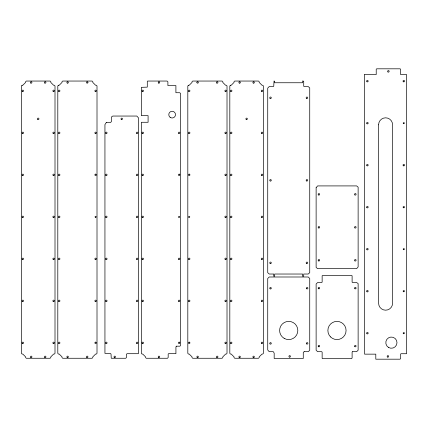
<?xml version="1.0" encoding="UTF-8"?>
<svg xmlns="http://www.w3.org/2000/svg" width="428" height="428" viewBox="0 0 428 428"><rect width="100%" height="100%" fill="white"/><g stroke="black" fill="none" stroke-linecap="round" stroke-linejoin="round"><path stroke-width="0.64" d="M316.126 187.651L316.126 267.393L317.613 268.661L356.642 268.661L358.129 266.922L358.129 187.18L356.642 185.913L317.613 185.913L316.126 187.651M364.597 74.552L364.597 354.149L375.8 354.149L375.8 359.188L400.041 359.188L400.581 358.648L400.581 354.149L400.999 353.726L406.6 353.726L406.6 74.552L400.581 74.552L400.581 69.176L400.078 68.812L376.72 68.812L376.217 69.176L376.217 74.552L364.597 74.552M378.598 124.816L378.598 303.185A6.998 6.998 0 0 0 385.601 310.188A6.998 6.998 0 0 0 392.599 303.185L392.599 124.816A6.998 6.998 0 0 0 385.601 117.812A6.998 6.998 0 0 0 378.598 124.816M196.901 82.278L196.88 82.47A0.728 0.728 0 0 0 198.319 82.615L198.341 82.422A0.728 0.728 0 0 0 196.901 82.278M106.315 122.499L104.94 124.575L104.94 353.362L110.536 353.528L111.029 354.1L111.237 358.263L125.704 358.263L126.404 357.658L126.404 354.384L126.982 353.699L138.201 353.699L138.538 353.362L138.538 117.951L136.832 116.047L112.751 116.047L111.398 117.047L111.398 121.638L110.515 122.499L106.315 122.499M302.885 80.983L302.591 82.754L274.69 82.754L274.69 81.315L274.032 80.983L273.749 86.146L273.332 86.584L269.217 86.584L267.73 88.114L267.73 272.673L269.217 274.027L273.749 274.027L273.749 276.183L274.69 276.183L274.69 274.027L302.591 274.027L302.591 276.183L303.714 276.183L303.714 274.027L308.246 274.027L309.733 272.673L309.733 87.927L308.246 86.584L304.131 86.584L303.714 86.194L303.714 81.379L302.885 80.983M176.432 346.182L175.924 346.851L175.924 353.683L168.53 353.683L168.177 354.042L168.177 357.482L167.535 358.263L146.242 358.263L145.541 357.562L145.541 356.861L142.738 354.063L142.043 354.063L141.342 353.362L141.342 122.274L148.088 122.274L148.088 115.656L141.342 115.656L141.342 87.344L147.291 87.135L147.291 81.395L147.639 81.047L167.054 81.047L167.894 81.828L167.894 85.584L175.903 85.584L175.903 92.721L179.712 92.721L180.541 93.39L180.541 345.551L179.904 346.182L176.432 346.182M352.528 351.688L352.11 352.19L352.11 358.022L351.409 358.685L322.541 358.685L322.145 358.268L322.145 352.19L321.728 351.688L317.613 351.688L316.126 350.2L316.126 284.015L317.613 282.523L321.728 282.523L322.145 282.116L322.145 275.819L322.466 275.52L351.784 275.52L352.11 275.819L352.11 282.116L352.528 282.523L356.642 282.523L358.129 283.587L358.129 350.2L356.642 351.688L352.528 351.688M304.131 351.688L303.27 352.635L303.27 358.482L274.177 358.482L274.177 353.159L273.332 351.688L269.217 351.688L267.73 349.997L267.73 278.478L269.217 276.996L308.246 276.996L309.733 278.478L309.733 350.286L308.246 351.688L304.131 351.688M22.101 85.247L21.4 85.948L21.4 353.362L22.101 354.063L22.802 354.063L25.6 356.861L25.6 357.562L26.301 358.263L50.103 358.263L50.804 357.562L50.804 356.861L53.602 354.063L54.303 354.063L55.003 353.362L55.003 85.948L54.303 85.247L53.602 85.247L50.804 82.444L50.804 81.748L50.103 81.047L26.301 81.047L25.6 81.748L25.6 82.444L22.802 85.247L22.101 85.247M58.502 85.247L57.801 85.948L57.801 353.362L58.502 354.063L59.203 354.063L62.001 356.861L62.001 357.562L62.702 358.263L92.106 358.263L92.806 357.562L92.806 356.861L95.605 354.063L96.305 354.063L97.006 353.362L97.006 85.948L96.305 85.247L95.605 85.247L92.806 82.444L92.806 81.748L92.106 81.047L62.702 81.047L62.001 81.748L62.001 82.444L59.203 85.247L58.502 85.247M188.507 85.247L187.812 85.948L187.812 353.362L188.507 354.063L189.208 354.063L192.012 356.861L192.012 357.562L192.712 358.263L222.111 358.263L222.811 357.562L222.811 356.861L225.609 354.063L226.31 354.063L227.011 353.362L227.011 85.948L226.31 85.247L225.609 85.247L222.811 82.444L222.811 81.748L222.111 81.047L192.712 81.047L192.012 81.748L192.012 82.444L189.208 85.247L188.507 85.247M230.51 85.247L229.815 85.948L229.815 353.362L230.51 354.063L231.211 354.063L234.014 356.861L234.014 357.562L234.71 358.263L258.512 358.263L259.213 357.562L259.213 356.861L262.016 354.063L262.712 354.063L263.413 353.362L263.413 85.948L262.712 85.247L262.016 85.247L259.213 82.444L259.213 81.748L258.512 81.047L234.71 81.047L234.014 81.748L234.014 82.444L231.211 85.247L230.51 85.247M95.637 342.132L95.444 342.149A0.728 0.728 0 0 0 95.572 343.588L95.765 343.572A0.728 0.728 0 0 0 95.637 342.132M179.172 342.132L178.984 342.149A0.728 0.728 0 0 0 179.113 343.588L179.3 343.572A0.728 0.728 0 0 0 179.172 342.132M189.288 174.126L189.096 174.132A0.728 0.728 0 0 0 189.133 175.576L189.32 175.571A0.728 0.728 0 0 0 189.288 174.126M179.252 174.132L179.065 174.126A0.728 0.728 0 0 0 179.032 175.571L179.22 175.576A0.728 0.728 0 0 0 179.252 174.132M95.717 174.132L95.524 174.126A0.728 0.728 0 0 0 95.492 175.571L95.685 175.576A0.728 0.728 0 0 0 95.717 174.132M189.369 342.149L189.181 342.132A0.728 0.728 0 0 0 189.048 343.572L189.24 343.588A0.728 0.728 0 0 0 189.369 342.149M87.933 82.47L87.911 82.278A0.728 0.728 0 0 0 86.477 82.422L86.493 82.615A0.728 0.728 0 0 0 87.933 82.47M270.154 263.482A0.754 0.754 0 0 0 271.288 262.829A0.754 0.754 0 0 0 270.154 262.171A0.754 0.754 0 0 0 270.154 263.482M318.55 227.942A0.754 0.754 0 0 0 319.684 227.289A0.754 0.754 0 0 0 318.55 226.631A0.754 0.754 0 0 0 318.55 227.942M318.55 194.97A0.754 0.754 0 0 0 319.684 194.317A0.754 0.754 0 0 0 318.55 193.659A0.754 0.754 0 0 0 318.55 194.97M354.951 194.97A0.754 0.754 0 0 0 356.085 194.317A0.754 0.754 0 0 0 354.951 193.659A0.754 0.754 0 0 0 354.951 194.97M354.951 227.942A0.754 0.754 0 0 0 356.085 227.289A0.754 0.754 0 0 0 354.951 226.631A0.754 0.754 0 0 0 354.951 227.942M354.951 260.914A0.754 0.754 0 0 0 356.085 260.256A0.754 0.754 0 0 0 354.951 259.603A0.754 0.754 0 0 0 354.951 260.914M318.55 260.914A0.754 0.754 0 0 0 319.684 260.256A0.754 0.754 0 0 0 318.55 259.603A0.754 0.754 0 0 0 318.55 260.914M121.375 119.476A0.728 0.728 0 0 0 122.467 118.85A0.728 0.728 0 0 0 121.375 118.219A0.728 0.728 0 0 0 121.375 119.476M105.973 343.491A0.728 0.728 0 0 0 107.064 342.86A0.728 0.728 0 0 0 105.973 342.229A0.728 0.728 0 0 0 105.973 343.491M105.973 301.489A0.728 0.728 0 0 0 107.064 300.857A0.728 0.728 0 0 0 105.973 300.226A0.728 0.728 0 0 0 105.973 301.489M136.778 301.489A0.728 0.728 0 0 0 137.869 300.857A0.728 0.728 0 0 0 136.778 300.226A0.728 0.728 0 0 0 136.778 301.489M105.973 259.486A0.728 0.728 0 0 0 107.064 258.854A0.728 0.728 0 0 0 105.973 258.223A0.728 0.728 0 0 0 105.973 259.486M136.778 259.486A0.728 0.728 0 0 0 137.869 258.854A0.728 0.728 0 0 0 136.778 258.223A0.728 0.728 0 0 0 136.778 259.486M105.973 175.48A0.728 0.728 0 0 0 107.064 174.849A0.728 0.728 0 0 0 105.973 174.223A0.728 0.728 0 0 0 105.973 175.48M136.778 175.48A0.728 0.728 0 0 0 137.869 174.849A0.728 0.728 0 0 0 136.778 174.223A0.728 0.728 0 0 0 136.778 175.48M136.778 133.477A0.728 0.728 0 0 0 137.869 132.851A0.728 0.728 0 0 0 136.778 132.22A0.728 0.728 0 0 0 136.778 133.477M105.973 133.477A0.728 0.728 0 0 0 107.064 132.851A0.728 0.728 0 0 0 105.973 132.22A0.728 0.728 0 0 0 105.973 133.477M105.973 217.483A0.728 0.728 0 0 0 107.064 216.852A0.728 0.728 0 0 0 105.973 216.226A0.728 0.728 0 0 0 105.973 217.483M136.778 217.483A0.728 0.728 0 0 0 137.869 216.852A0.728 0.728 0 0 0 136.778 216.226A0.728 0.728 0 0 0 136.778 217.483M114.372 357.492A0.728 0.728 0 0 0 115.469 356.861A0.728 0.728 0 0 0 114.372 356.23A0.728 0.728 0 0 0 114.372 357.492M136.778 343.491A0.728 0.728 0 0 0 137.869 342.86A0.728 0.728 0 0 0 136.778 342.229A0.728 0.728 0 0 0 136.778 343.491M170.146 117.326A3.36 3.36 0 0 0 175.485 114.998A3.36 3.36 0 0 0 170.804 111.542A3.36 3.36 0 0 0 170.146 117.326M158.617 357.492A0.728 0.728 0 0 0 159.708 356.861A0.728 0.728 0 0 0 158.617 356.23A0.728 0.728 0 0 0 158.617 357.492M158.617 83.075A0.728 0.728 0 0 0 159.708 82.444A0.728 0.728 0 0 0 158.617 81.818A0.728 0.728 0 0 0 158.617 83.075M142.374 175.48A0.728 0.728 0 0 0 143.471 174.849A0.728 0.728 0 0 0 142.374 174.223A0.728 0.728 0 0 0 142.374 175.48M142.374 133.477A0.728 0.728 0 0 0 143.471 132.851A0.728 0.728 0 0 0 142.374 132.22A0.728 0.728 0 0 0 142.374 133.477M142.374 217.483A0.728 0.728 0 0 0 143.471 216.852A0.728 0.728 0 0 0 142.374 216.226A0.728 0.728 0 0 0 142.374 217.483M142.374 91.474A0.728 0.728 0 0 0 143.471 90.848A0.728 0.728 0 0 0 142.374 90.217A0.728 0.728 0 0 0 142.374 91.474M178.781 133.477A0.728 0.728 0 0 0 179.872 132.851A0.728 0.728 0 0 0 178.781 132.22A0.728 0.728 0 0 0 178.781 133.477M178.872 217.322A0.546 0.546 0 0 0 179.685 216.852A0.546 0.546 0 0 0 178.872 216.381A0.546 0.546 0 0 0 178.872 217.322M178.781 259.486A0.728 0.728 0 0 0 179.872 258.854A0.728 0.728 0 0 0 178.781 258.223A0.728 0.728 0 0 0 178.781 259.486M142.374 259.486A0.728 0.728 0 0 0 143.471 258.854A0.728 0.728 0 0 0 142.374 258.223A0.728 0.728 0 0 0 142.374 259.486M178.781 301.489A0.728 0.728 0 0 0 179.872 300.857A0.728 0.728 0 0 0 178.781 300.226A0.728 0.728 0 0 0 178.781 301.489M142.374 301.489A0.728 0.728 0 0 0 143.471 300.857A0.728 0.728 0 0 0 142.374 300.226A0.728 0.728 0 0 0 142.374 301.489M142.374 343.491A0.728 0.728 0 0 0 143.471 342.86A0.728 0.728 0 0 0 142.374 342.229A0.728 0.728 0 0 0 142.374 343.491M318.395 288.659A0.754 0.754 0 0 0 319.657 288.317A0.754 0.754 0 0 0 318.732 287.391A0.754 0.754 0 0 0 318.395 288.659M318.55 346.739A0.754 0.754 0 0 0 319.684 346.086A0.754 0.754 0 0 0 318.55 345.433A0.754 0.754 0 0 0 318.55 346.739M354.833 346.637A0.744 0.744 0 0 0 356.053 346.236A0.744 0.744 0 0 0 355.096 345.38A0.744 0.744 0 0 0 354.833 346.637M354.951 288.777A0.754 0.754 0 0 0 356.085 288.124A0.754 0.754 0 0 0 354.951 287.466A0.754 0.754 0 0 0 354.951 288.777M330.539 336.911A9.1 9.1 0 0 0 345.765 332.834A9.1 9.1 0 0 0 334.621 321.69A9.1 9.1 0 0 0 330.539 336.911M306.555 98.44A0.754 0.754 0 0 0 307.689 97.782A0.754 0.754 0 0 0 306.555 97.129A0.754 0.754 0 0 0 306.555 98.44M270.057 98.376A0.754 0.754 0 0 0 271.277 97.9A0.754 0.754 0 0 0 270.255 97.081A0.754 0.754 0 0 0 270.057 98.376M306.555 180.958A0.754 0.754 0 0 0 307.689 180.3A0.754 0.754 0 0 0 306.555 179.648A0.754 0.754 0 0 0 306.555 180.958M270.154 180.958A0.754 0.754 0 0 0 271.288 180.3A0.754 0.754 0 0 0 270.154 179.648A0.754 0.754 0 0 0 270.154 180.958M306.555 263.482A0.754 0.754 0 0 0 307.689 262.829A0.754 0.754 0 0 0 306.555 262.171A0.754 0.754 0 0 0 306.555 263.482M216.846 357.492A0.728 0.728 0 0 0 217.938 356.861A0.728 0.728 0 0 0 216.846 356.23A0.728 0.728 0 0 0 216.846 357.492M197.244 357.492A0.728 0.728 0 0 0 198.341 356.861A0.728 0.728 0 0 0 197.244 356.23A0.728 0.728 0 0 0 197.244 357.492M188.844 301.489A0.728 0.728 0 0 0 189.936 300.857A0.728 0.728 0 0 0 188.844 300.226A0.728 0.728 0 0 0 188.844 301.489M188.844 259.486A0.728 0.728 0 0 0 189.936 258.854A0.728 0.728 0 0 0 188.844 258.223A0.728 0.728 0 0 0 188.844 259.486M188.935 217.322A0.546 0.546 0 0 0 189.754 216.852A0.546 0.546 0 0 0 188.935 216.381A0.546 0.546 0 0 0 188.935 217.322M225.246 259.486A0.728 0.728 0 0 0 226.342 258.854A0.728 0.728 0 0 0 225.246 258.223A0.728 0.728 0 0 0 225.246 259.486M225.246 301.489A0.728 0.728 0 0 0 226.342 300.857A0.728 0.728 0 0 0 225.246 300.226A0.728 0.728 0 0 0 225.246 301.489M225.246 343.491A0.728 0.728 0 0 0 226.342 342.86A0.728 0.728 0 0 0 225.246 342.229A0.728 0.728 0 0 0 225.246 343.491M225.246 217.483A0.728 0.728 0 0 0 226.342 216.852A0.728 0.728 0 0 0 225.246 216.226A0.728 0.728 0 0 0 225.246 217.483M225.246 175.48A0.728 0.728 0 0 0 226.342 174.849A0.728 0.728 0 0 0 225.246 174.223A0.728 0.728 0 0 0 225.246 175.48M188.844 133.477A0.728 0.728 0 0 0 189.936 132.851A0.728 0.728 0 0 0 188.844 132.22A0.728 0.728 0 0 0 188.844 133.477M225.246 133.477A0.728 0.728 0 0 0 226.342 132.851A0.728 0.728 0 0 0 225.246 132.22A0.728 0.728 0 0 0 225.246 133.477M225.246 91.474A0.728 0.728 0 0 0 226.342 90.848A0.728 0.728 0 0 0 225.246 90.217A0.728 0.728 0 0 0 225.246 91.474M216.846 83.075A0.728 0.728 0 0 0 217.938 82.444A0.728 0.728 0 0 0 216.846 81.818A0.728 0.728 0 0 0 216.846 83.075M188.844 91.474A0.728 0.728 0 0 0 189.936 90.848A0.728 0.728 0 0 0 188.844 90.217A0.728 0.728 0 0 0 188.844 91.474M246.25 119.476A0.728 0.728 0 0 0 247.341 118.85A0.728 0.728 0 0 0 246.25 118.219A0.728 0.728 0 0 0 246.25 119.476M261.652 91.474A0.728 0.728 0 0 0 262.744 90.848A0.728 0.728 0 0 0 261.652 90.217A0.728 0.728 0 0 0 261.652 91.474M253.248 83.075A0.728 0.728 0 0 0 254.344 82.444A0.728 0.728 0 0 0 253.248 81.818A0.728 0.728 0 0 0 253.248 83.075M239.247 83.075A0.728 0.728 0 0 0 240.343 82.444A0.728 0.728 0 0 0 239.247 81.818A0.728 0.728 0 0 0 239.247 83.075M230.847 91.474A0.728 0.728 0 0 0 231.939 90.848A0.728 0.728 0 0 0 230.847 90.217A0.728 0.728 0 0 0 230.847 91.474M230.847 133.477A0.728 0.728 0 0 0 231.939 132.851A0.728 0.728 0 0 0 230.847 132.22A0.728 0.728 0 0 0 230.847 133.477M230.847 175.48A0.728 0.728 0 0 0 231.939 174.849A0.728 0.728 0 0 0 230.847 174.223A0.728 0.728 0 0 0 230.847 175.48M261.652 133.477A0.728 0.728 0 0 0 262.744 132.851A0.728 0.728 0 0 0 261.652 132.22A0.728 0.728 0 0 0 261.652 133.477M261.652 175.48A0.728 0.728 0 0 0 262.744 174.849A0.728 0.728 0 0 0 261.652 174.223A0.728 0.728 0 0 0 261.652 175.48M261.652 217.483A0.728 0.728 0 0 0 262.744 216.852A0.728 0.728 0 0 0 261.652 216.226A0.728 0.728 0 0 0 261.652 217.483M261.652 259.486A0.728 0.728 0 0 0 262.744 258.854A0.728 0.728 0 0 0 261.652 258.223A0.728 0.728 0 0 0 261.652 259.486M230.847 217.483A0.728 0.728 0 0 0 231.939 216.852A0.728 0.728 0 0 0 230.847 216.226A0.728 0.728 0 0 0 230.847 217.483M230.847 259.486A0.728 0.728 0 0 0 231.939 258.854A0.728 0.728 0 0 0 230.847 258.223A0.728 0.728 0 0 0 230.847 259.486M230.847 301.489A0.728 0.728 0 0 0 231.939 300.857A0.728 0.728 0 0 0 230.847 300.226A0.728 0.728 0 0 0 230.847 301.489M230.847 343.491A0.728 0.728 0 0 0 231.939 342.86A0.728 0.728 0 0 0 230.847 342.229A0.728 0.728 0 0 0 230.847 343.491M261.652 301.489A0.728 0.728 0 0 0 262.744 300.857A0.728 0.728 0 0 0 261.652 300.226A0.728 0.728 0 0 0 261.652 301.489M261.652 343.491A0.728 0.728 0 0 0 262.744 342.86A0.728 0.728 0 0 0 261.652 342.229A0.728 0.728 0 0 0 261.652 343.491M253.248 357.492A0.728 0.728 0 0 0 254.344 356.861A0.728 0.728 0 0 0 253.248 356.23A0.728 0.728 0 0 0 253.248 357.492M239.247 357.492A0.728 0.728 0 0 0 240.343 356.861A0.728 0.728 0 0 0 239.247 356.23A0.728 0.728 0 0 0 239.247 357.492M58.839 343.491A0.728 0.728 0 0 0 59.931 342.86A0.728 0.728 0 0 0 58.839 342.229A0.728 0.728 0 0 0 58.839 343.491M58.839 301.489A0.728 0.728 0 0 0 59.931 300.857A0.728 0.728 0 0 0 58.839 300.226A0.728 0.728 0 0 0 58.839 301.489M95.241 301.489A0.728 0.728 0 0 0 96.332 300.857A0.728 0.728 0 0 0 95.241 300.226A0.728 0.728 0 0 0 95.241 301.489M58.839 259.486A0.728 0.728 0 0 0 59.931 258.854A0.728 0.728 0 0 0 58.839 258.223A0.728 0.728 0 0 0 58.839 259.486M95.241 259.486A0.728 0.728 0 0 0 96.332 258.854A0.728 0.728 0 0 0 95.241 258.223A0.728 0.728 0 0 0 95.241 259.486M95.332 217.322A0.546 0.546 0 0 0 96.15 216.852A0.546 0.546 0 0 0 95.332 216.381A0.546 0.546 0 0 0 95.332 217.322M95.241 133.477A0.728 0.728 0 0 0 96.332 132.851A0.728 0.728 0 0 0 95.241 132.22A0.728 0.728 0 0 0 95.241 133.477M95.241 91.474A0.728 0.728 0 0 0 96.332 90.848A0.728 0.728 0 0 0 95.241 90.217A0.728 0.728 0 0 0 95.241 91.474M58.839 91.474A0.728 0.728 0 0 0 59.931 90.848A0.728 0.728 0 0 0 58.839 90.217A0.728 0.728 0 0 0 58.839 91.474M58.839 217.483A0.728 0.728 0 0 0 59.931 216.852A0.728 0.728 0 0 0 58.839 216.226A0.728 0.728 0 0 0 58.839 217.483M58.839 133.477A0.728 0.728 0 0 0 59.931 132.851A0.728 0.728 0 0 0 58.839 132.22A0.728 0.728 0 0 0 58.839 133.477M58.839 175.48A0.728 0.728 0 0 0 59.931 174.849A0.728 0.728 0 0 0 58.839 174.223A0.728 0.728 0 0 0 58.839 175.48M67.239 83.075A0.728 0.728 0 0 0 68.33 82.444A0.728 0.728 0 0 0 67.239 81.818A0.728 0.728 0 0 0 67.239 83.075M67.239 357.492A0.728 0.728 0 0 0 68.33 356.861A0.728 0.728 0 0 0 67.239 356.23A0.728 0.728 0 0 0 67.239 357.492M86.841 357.492A0.728 0.728 0 0 0 87.933 356.861A0.728 0.728 0 0 0 86.841 356.23A0.728 0.728 0 0 0 86.841 357.492M403.444 333.637A0.605 0.605 0 0 0 404.401 333.214A0.605 0.605 0 0 0 403.556 332.593A0.605 0.605 0 0 0 403.444 333.637M403.476 291.698A0.642 0.642 0 0 0 404.439 291.152A0.642 0.642 0 0 0 403.486 290.585A0.642 0.642 0 0 0 403.476 291.698M403.508 249.642A0.578 0.578 0 0 0 404.38 249.144A0.578 0.578 0 0 0 403.513 248.641A0.578 0.578 0 0 0 403.508 249.642M403.353 207.671A0.696 0.696 0 0 0 404.481 207.259A0.696 0.696 0 0 0 403.561 206.489A0.696 0.696 0 0 0 403.353 207.671M403.422 165.791A0.754 0.754 0 0 0 404.556 165.138A0.754 0.754 0 0 0 403.422 164.48A0.754 0.754 0 0 0 403.422 165.791M403.524 123.612A0.551 0.551 0 0 0 404.348 123.136A0.551 0.551 0 0 0 403.524 122.659A0.551 0.551 0 0 0 403.524 123.612M403.422 81.785A0.754 0.754 0 0 0 404.556 81.133A0.754 0.754 0 0 0 403.422 80.475A0.754 0.754 0 0 0 403.422 81.785M367.021 81.785A0.754 0.754 0 0 0 368.155 81.133A0.754 0.754 0 0 0 367.021 80.475A0.754 0.754 0 0 0 367.021 81.785M367.021 123.788A0.754 0.754 0 0 0 368.155 123.136A0.754 0.754 0 0 0 367.021 122.478A0.754 0.754 0 0 0 367.021 123.788M367.021 165.791A0.754 0.754 0 0 0 368.155 165.138A0.754 0.754 0 0 0 367.021 164.48A0.754 0.754 0 0 0 367.021 165.791M366.919 207.724A0.754 0.754 0 0 0 368.144 207.264A0.754 0.754 0 0 0 367.133 206.43A0.754 0.754 0 0 0 366.919 207.724M367.021 249.797A0.754 0.754 0 0 0 368.155 249.144A0.754 0.754 0 0 0 367.021 248.486A0.754 0.754 0 0 0 367.021 249.797M367.021 291.8A0.754 0.754 0 0 0 368.155 291.147A0.754 0.754 0 0 0 367.021 290.489A0.754 0.754 0 0 0 367.021 291.8M367.021 333.803A0.754 0.754 0 0 0 368.155 333.145A0.754 0.754 0 0 0 367.021 332.492A0.754 0.754 0 0 0 367.021 333.803M388.597 347.499A5.601 5.601 0 0 0 396.997 342.646A5.601 5.601 0 0 0 388.597 337.799A5.601 5.601 0 0 0 388.597 347.499M388.019 71.984A0.754 0.754 0 0 0 389.154 71.332A0.754 0.754 0 0 0 388.019 70.679A0.754 0.754 0 0 0 388.019 71.984M387.543 357.043A0.754 0.754 0 0 0 388.678 356.39A0.754 0.754 0 0 0 387.543 355.732A0.754 0.754 0 0 0 387.543 357.043M22.438 343.491A0.728 0.728 0 0 0 23.529 342.86A0.728 0.728 0 0 0 22.438 342.229A0.728 0.728 0 0 0 22.438 343.491M22.438 301.489A0.728 0.728 0 0 0 23.529 300.857A0.728 0.728 0 0 0 22.438 300.226A0.728 0.728 0 0 0 22.438 301.489M53.238 301.489A0.728 0.728 0 0 0 54.329 300.857A0.728 0.728 0 0 0 53.238 300.226A0.728 0.728 0 0 0 53.238 301.489M22.438 259.486A0.728 0.728 0 0 0 23.529 258.854A0.728 0.728 0 0 0 22.438 258.223A0.728 0.728 0 0 0 22.438 259.486M53.238 259.486A0.728 0.728 0 0 0 54.329 258.854A0.728 0.728 0 0 0 53.238 258.223A0.728 0.728 0 0 0 53.238 259.486M22.438 91.474A0.728 0.728 0 0 0 23.529 90.848A0.728 0.728 0 0 0 22.438 90.217A0.728 0.728 0 0 0 22.438 91.474M30.837 83.075A0.728 0.728 0 0 0 31.929 82.444A0.728 0.728 0 0 0 30.837 81.818A0.728 0.728 0 0 0 30.837 83.075M44.838 83.075A0.728 0.728 0 0 0 45.93 82.444A0.728 0.728 0 0 0 44.838 81.818A0.728 0.728 0 0 0 44.838 83.075M22.438 175.48A0.728 0.728 0 0 0 23.529 174.849A0.728 0.728 0 0 0 22.438 174.223A0.728 0.728 0 0 0 22.438 175.48M53.238 175.48A0.728 0.728 0 0 0 54.329 174.849A0.728 0.728 0 0 0 53.238 174.223A0.728 0.728 0 0 0 53.238 175.48M53.238 133.477A0.728 0.728 0 0 0 54.329 132.851A0.728 0.728 0 0 0 53.238 132.22A0.728 0.728 0 0 0 53.238 133.477M22.438 133.477A0.728 0.728 0 0 0 23.529 132.851A0.728 0.728 0 0 0 22.438 132.22A0.728 0.728 0 0 0 22.438 133.477M22.438 217.483A0.728 0.728 0 0 0 23.529 216.852A0.728 0.728 0 0 0 22.438 216.226A0.728 0.728 0 0 0 22.438 217.483M53.238 217.483A0.728 0.728 0 0 0 54.329 216.852A0.728 0.728 0 0 0 53.238 216.226A0.728 0.728 0 0 0 53.238 217.483M53.238 91.474A0.728 0.728 0 0 0 54.329 90.848A0.728 0.728 0 0 0 53.238 90.217A0.728 0.728 0 0 0 53.238 91.474M30.837 357.492A0.728 0.728 0 0 0 31.929 356.861A0.728 0.728 0 0 0 30.837 356.23A0.728 0.728 0 0 0 30.837 357.492M44.838 357.492A0.728 0.728 0 0 0 45.93 356.861A0.728 0.728 0 0 0 44.838 356.23A0.728 0.728 0 0 0 44.838 357.492M53.238 343.491A0.728 0.728 0 0 0 54.329 342.86A0.728 0.728 0 0 0 53.238 342.229A0.728 0.728 0 0 0 53.238 343.491M37.825 119.503A0.754 0.754 0 0 0 38.959 118.85A0.754 0.754 0 0 0 37.825 118.192A0.754 0.754 0 0 0 37.825 119.503M270.132 288.841A0.754 0.754 0 0 0 271.288 288.215A0.754 0.754 0 0 0 270.17 287.53A0.754 0.754 0 0 0 270.132 288.841M270.009 343.909A0.754 0.754 0 0 0 271.266 343.534A0.754 0.754 0 0 0 270.314 342.635A0.754 0.754 0 0 0 270.009 343.909M306.625 343.893A0.754 0.754 0 0 0 307.887 343.556A0.754 0.754 0 0 0 306.962 342.63A0.754 0.754 0 0 0 306.625 343.893M306.641 288.75A0.754 0.754 0 0 0 307.893 288.365A0.754 0.754 0 0 0 306.935 287.472A0.754 0.754 0 0 0 306.641 288.75M289.301 357.043A0.754 0.754 0 0 0 290.435 356.39A0.754 0.754 0 0 0 289.301 355.732A0.754 0.754 0 0 0 289.301 357.043M284.171 338.361A9.1 9.1 0 0 0 297.824 330.48A9.1 9.1 0 0 0 284.171 322.594A9.1 9.1 0 0 0 284.171 338.361"/></g></svg>
